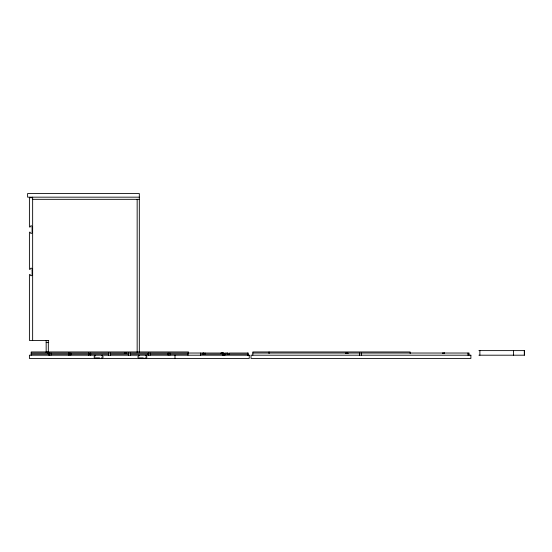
<?xml version="1.0" encoding="UTF-8"?>
<svg xmlns="http://www.w3.org/2000/svg" width="552" height="552" viewBox="0 0 552 552"><rect width="100%" height="100%" fill="white"/><g stroke="black" fill="none" stroke-linecap="round" stroke-linejoin="round"><path stroke-width="0.83" d="M102.203 355.198L101.747 355.647L102.203 356.095A0.904 0.904 0 0 1 103.1 356.999A0.904 0.904 0 0 1 102.203 357.896L101.299 357.896L101.299 358.441M145.99 355.198L145.535 355.647L145.99 356.095A0.904 0.904 0 0 1 146.887 356.999A0.904 0.904 0 0 1 145.99 357.896L145.086 357.896L145.086 358.441M139.318 197.167L27.6 197.167L27.6 193.559L139.318 193.559L139.318 352.217M32.644 197.706L29.401 197.706L29.401 226.72L29.849 227.169L30.305 226.72A0.904 0.904 0 0 1 31.202 225.816A0.904 0.904 0 0 1 32.106 226.72L32.106 227.617L32.644 227.617M32.644 199.327L139.318 199.327M32.644 227.976L32.106 227.976L32.106 232.482A0.904 0.904 0 0 1 31.202 233.386A0.904 0.904 0 0 1 30.305 232.482L29.849 232.033L29.401 232.482L29.401 269.065L29.849 269.514L30.305 269.065A0.904 0.904 0 0 1 31.202 268.162A0.904 0.904 0 0 1 32.106 269.065L32.106 269.962L32.644 269.962M32.644 270.321L32.106 270.321L32.106 274.827A0.904 0.904 0 0 1 31.202 275.731A0.904 0.904 0 0 1 30.305 274.827L29.849 274.378L29.401 274.827L29.401 340.418L48.735 340.418M46.161 342.585L48.735 342.585M478.894 350.617L524.4 350.617L524.4 355.198L478.894 355.198M31.202 353.032L224.008 353.032L224.008 355.198M252.844 353.032L469.076 353.032L469.076 355.198M124.366 353.114L126.166 353.17M221.131 353.114L222.932 353.17M346 353.17L347.808 353.17M442.766 353.17L444.567 353.114M124.366 353.252L126.166 353.314M221.131 353.314L222.932 353.314M346 353.252L347.808 353.252M442.766 353.314L444.567 353.314M124.366 353.39L126.166 353.39M221.131 353.39L222.932 353.39M346 353.39L347.808 353.39M442.766 353.39L444.567 353.39M124.366 353.446L126.166 353.446M221.131 353.446L222.932 353.446M346 353.446L347.808 353.522L347.808 353.032M31.202 354.115L49.225 354.115M51.026 354.115L69.041 354.115M70.849 354.115L88.865 354.115M90.666 354.115L108.689 354.115M110.49 354.115L128.506 354.115M130.313 354.115L148.329 354.115M150.13 354.115L168.153 354.115M169.954 354.115L187.97 354.115M200.583 354.115L223.112 354.115M224.912 354.115L247.434 354.115M49.225 354.832L48.866 354.832L48.893 353.032M88.865 354.832L88.603 353.032M223.112 354.832L222.753 354.832L222.78 353.032M138.78 355.198L139.228 355.647L138.78 356.095A0.904 0.904 0 0 0 137.876 356.999A0.904 0.904 0 0 0 138.78 357.896L143.285 357.896L143.285 358.441M94.992 355.198L95.441 355.647L94.992 356.095A0.904 0.904 0 0 0 94.088 356.999A0.904 0.904 0 0 0 94.992 357.896L99.498 357.896L99.498 358.441M524.31 350.617L524.31 355.198M513.443 350.617L513.443 355.198M479.888 350.617L479.888 355.198M467.992 353.032L467.992 355.198M444.567 353.032L444.567 353.563L442.766 353.522L442.766 353.032M410.15 353.577L410.15 351.955L252.844 351.955L252.844 355.198M361.318 353.032L361.318 355.198M359.518 353.032L359.518 355.198M346 353.032L346 353.563M269.059 351.955L269.059 353.577M248.338 355.198L248.338 353.032L229.418 353.032L229.418 354.115M247.434 353.032L247.434 355.198M228.155 354.115L228.155 353.032L224.912 353.032L224.912 355.198M227.258 353.032L227.258 354.115M223.112 353.032L223.112 355.198M223.056 353.032L223.056 354.832M222.932 353.032L222.877 354.832M221.131 353.032L221.131 353.563M205.089 353.032L205.089 354.115M203.833 353.032L203.833 354.115M203.467 353.032L203.467 354.474M202.929 353.032L202.929 354.115M200.583 353.032L200.583 355.198M188.515 353.577L188.515 351.955L31.202 351.955L31.202 355.198M187.97 353.032L187.97 355.198M174.998 355.198L174.998 358.441M169.954 353.032L169.954 355.198M168.153 353.032L168.153 355.198M150.13 353.032L150.13 355.198M148.329 353.032L148.329 355.198M148.274 353.032L148.274 354.832M137.158 199.327L137.158 352.342M130.313 353.032L130.313 355.198M128.506 353.032L128.506 355.198M128.381 353.032L128.381 354.832M126.166 353.032L126.166 353.563M124.366 353.032L124.366 353.563M110.49 353.032L110.49 355.198M108.634 353.032L108.689 355.198M108.565 353.032L108.565 354.832M108.516 353.032L108.516 354.832M90.666 353.032L90.666 355.198M88.865 355.198L88.865 353.032L88.741 354.832M88.637 353.032L88.693 354.832M70.849 353.032L70.849 355.198M69.041 353.032L69.041 355.198M68.876 353.032L68.917 354.832M68.779 353.032L68.814 354.832M51.026 353.032L51.026 355.198M49.225 353.032L49.225 355.198M49.169 353.032L49.1 354.832M48.956 353.032L48.99 354.832M48.321 340.418L48.321 352.597M47.424 351.955L47.424 353.577M46.161 340.418L46.161 352.597M32.644 197.167L32.644 340.418M249.242 355.198L29.401 355.198L29.401 358.441L249.242 358.441L249.242 355.198M470.877 355.198L251.043 355.198L251.043 358.441L470.877 358.441L470.877 355.198"/></g></svg>
